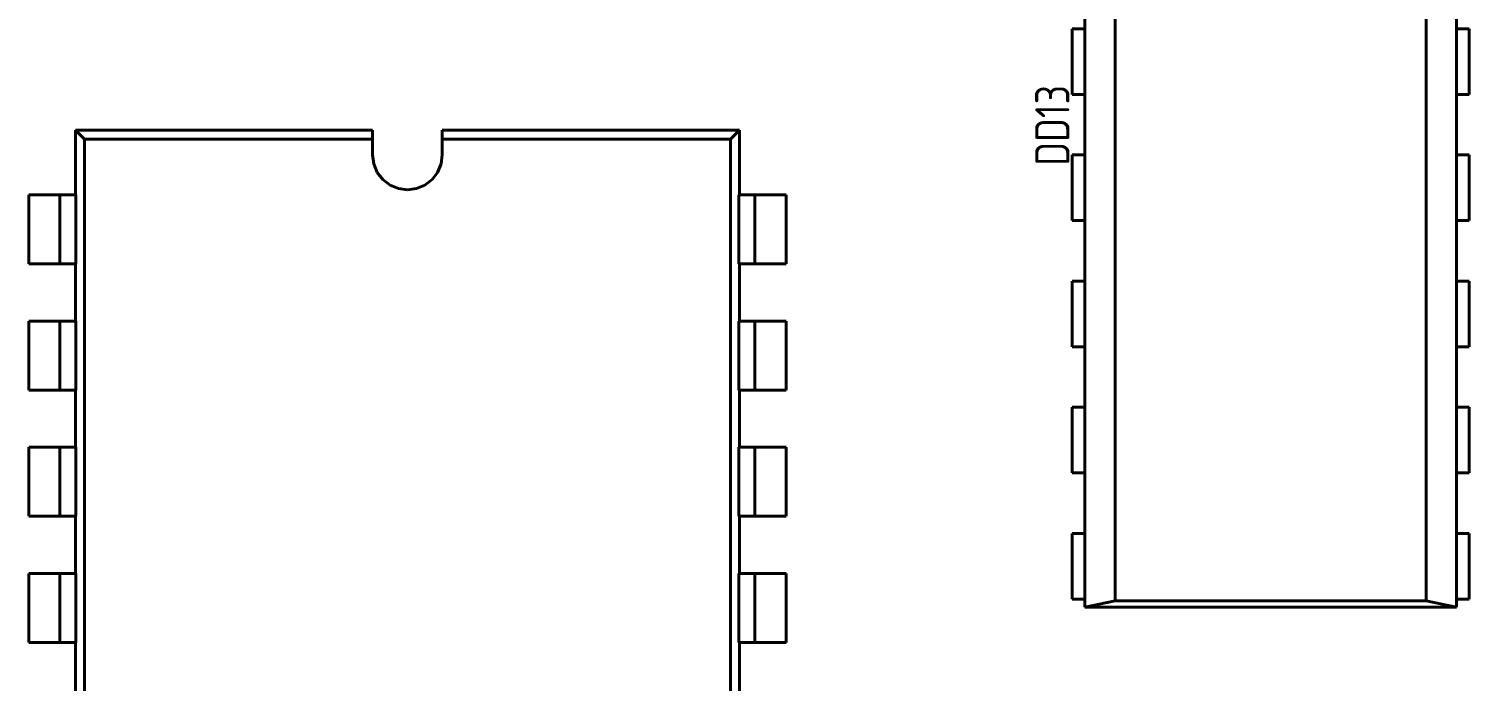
# Model space of a CAD drawing. Extents: x 193 to 1101, y 70 to 664.
# Drawn here: x 448.6 to 506.5, y 405 to 431.2 of the extents above; entities that cross this region are included whole.
import ezdxf

# ---------------------------------------------------------------- set-up
doc = ezdxf.new("R2010")
doc.units = 0
doc.header["$MEASUREMENT"] = 0
doc.layers.get('0').update_dxf_attribs({"linetype": 'CONTINUOUS'})
doc.layers.add('Основная', color=7, linetype='CONTINUOUS', lineweight=40)
doc.styles.add('GOST type A0', font='', dxfattribs={"oblique": 15, "height": 3.5})
doc.styles.get('GOST type A0').set_extended_font_data('GOST type A')

msp = doc.modelspace()

# ---------------------------------------------------------------- linework, layer by layer
at = {"layer": 'Основная'}
for p, q in [((491.048, 446.804), (491.048, 407.94)), ((491.048, 446.804), (491.048, 407.94)), ((492.268, 446.548), (492.268, 408.196)), ((492.268, 446.548), (492.268, 408.196)), ((504.79, 446.548), (504.79, 408.196)), ((504.79, 446.548), (504.79, 408.196)), ((506.01, 446.804), (506.01, 407.94)), ((506.01, 446.804), (506.01, 407.94)), ((490.538, 431.232), (490.538, 428.592)), ((490.538, 431.232), (491.048, 431.232)), ((490.538, 431.232), (490.538, 428.592)), ((490.538, 431.232), (490.538, 428.592)), ((490.538, 431.232), (491.048, 431.232)), ((490.538, 431.232), (490.538, 428.592)), ((506.01, 431.232), (506.52, 431.232)), ((506.01, 431.232), (506.52, 431.232)), ((506.52, 428.592), (506.52, 431.232)), ((506.52, 431.232), (506.52, 428.592)), ((506.52, 428.592), (506.52, 431.232)), ((506.52, 431.232), (506.52, 428.592)), ((490.538, 428.592), (491.048, 428.592)), ((490.538, 428.592), (491.048, 428.592)), ((490.538, 428.592), (491.048, 428.592)), ((490.538, 428.592), (491.048, 428.592)), ((491.048, 428.592), (491.048, 426.152)), ((491.048, 428.592), (491.048, 426.152)), ((506.01, 426.152), (506.01, 428.592)), ((506.01, 428.592), (506.52, 428.592)), ((506.01, 428.592), (506.52, 428.592)), ((506.01, 426.152), (506.01, 428.592)), ((506.01, 428.592), (506.52, 428.592)), ((506.01, 428.592), (506.52, 428.592)), ((462.392, 427.152), (450.432, 427.152)), ((450.432, 427.152), (450.432, 424.542)), ((450.432, 427.152), (450.432, 424.542)), ((450.432, 427.152), (450.792, 426.792)), ((450.432, 427.152), (462.392, 427.152)), ((462.392, 427.152), (450.432, 427.152)), ((450.432, 427.152), (450.432, 424.542)), ((450.432, 427.152), (450.432, 424.542)), ((450.432, 427.152), (450.792, 426.792)), ((450.432, 427.152), (462.392, 427.152)), ((450.792, 362.232), (450.792, 426.792)), ((450.792, 426.792), (462.392, 426.792)), ((450.792, 362.232), (450.792, 426.792)), ((450.792, 426.792), (462.392, 426.792)), ((462.392, 426.152), (462.392, 427.152)), ((462.392, 427.152), (462.392, 426.792)), ((462.392, 426.152), (462.392, 427.152)), ((462.392, 427.152), (462.392, 426.792)), ((462.392, 426.792), (462.392, 426.152)), ((462.392, 426.792), (462.392, 426.152)), ((477.152, 427.152), (465.192, 427.152)), ((465.192, 427.152), (465.192, 426.152)), ((465.192, 427.152), (465.192, 426.792)), ((465.192, 427.152), (477.152, 427.152)), ((477.152, 427.152), (465.192, 427.152)), ((465.192, 427.152), (465.192, 426.152)), ((465.192, 427.152), (465.192, 426.792)), ((465.192, 427.152), (477.152, 427.152)), ((465.192, 426.152), (465.192, 426.792)), ((465.192, 426.792), (476.792, 426.792)), ((465.192, 426.152), (465.192, 426.792)), ((465.192, 426.792), (476.792, 426.792)), ((476.792, 426.792), (477.152, 427.152)), ((476.792, 426.792), (477.152, 427.152)), ((476.792, 362.232), (476.792, 426.792)), ((476.792, 362.232), (476.792, 426.792)), ((477.152, 424.542), (477.152, 427.152)), ((477.152, 427.152), (477.152, 424.542)), ((477.152, 424.542), (477.152, 427.152)), ((477.152, 427.152), (477.152, 424.542)), ((462.44, 425.79), (462.392, 426.152)), ((462.392, 426.152), (462.44, 425.79)), ((462.44, 425.79), (462.392, 426.152)), ((462.392, 426.152), (462.44, 425.79)), ((465.192, 426.152), (465.144, 425.79)), ((465.144, 425.79), (465.192, 426.152)), ((465.192, 426.152), (465.144, 425.79)), ((465.144, 425.79), (465.192, 426.152)), ((491.048, 426.152), (490.538, 426.152)), ((490.538, 426.152), (490.538, 423.512)), ((490.538, 426.152), (491.048, 426.152)), ((490.538, 426.152), (490.538, 423.512)), ((491.048, 426.152), (490.538, 426.152)), ((490.538, 426.152), (490.538, 423.512)), ((490.538, 426.152), (491.048, 426.152)), ((490.538, 426.152), (490.538, 423.512)), ((506.52, 426.152), (506.01, 426.152)), ((506.01, 426.152), (506.52, 426.152)), ((506.52, 426.152), (506.01, 426.152)), ((506.01, 426.152), (506.52, 426.152)), ((506.52, 423.512), (506.52, 426.152)), ((506.52, 426.152), (506.52, 423.512)), ((506.52, 423.512), (506.52, 426.152)), ((506.52, 426.152), (506.52, 423.512)), ((462.578, 425.452), (462.44, 425.79)), ((462.44, 425.79), (462.578, 425.452)), ((462.578, 425.452), (462.44, 425.79)), ((462.44, 425.79), (462.578, 425.452)), ((465.144, 425.79), (465.004, 425.452)), ((465.004, 425.452), (465.144, 425.79)), ((465.144, 425.79), (465.004, 425.452)), ((465.004, 425.452), (465.144, 425.79)), ((462.802, 425.162), (462.578, 425.452)), ((462.578, 425.452), (462.802, 425.162)), ((462.802, 425.162), (462.578, 425.452)), ((462.578, 425.452), (462.802, 425.162)), ((463.092, 424.94), (462.802, 425.162)), ((462.802, 425.162), (463.092, 424.94)), ((463.092, 424.94), (462.802, 425.162)), ((462.802, 425.162), (463.092, 424.94)), ((463.43, 424.8), (463.092, 424.94)), ((463.092, 424.94), (463.43, 424.8)), ((463.43, 424.8), (463.092, 424.94)), ((463.092, 424.94), (463.43, 424.8)), ((464.492, 424.94), (464.154, 424.8)), ((464.154, 424.8), (464.492, 424.94)), ((464.492, 424.94), (464.154, 424.8)), ((464.154, 424.8), (464.492, 424.94)), ((464.782, 425.162), (464.492, 424.94)), ((464.492, 424.94), (464.782, 425.162)), ((464.782, 425.162), (464.492, 424.94)), ((464.492, 424.94), (464.782, 425.162)), ((465.004, 425.452), (464.782, 425.162)), ((464.782, 425.162), (465.004, 425.452)), ((465.004, 425.452), (464.782, 425.162)), ((464.782, 425.162), (465.004, 425.452)), ((450.432, 424.542), (448.556, 424.542)), ((448.556, 424.542), (448.556, 421.762)), ((448.556, 424.542), (448.598, 424.542)), ((448.556, 424.542), (448.556, 421.762)), ((450.432, 424.542), (448.556, 424.542)), ((448.556, 424.542), (448.556, 421.762)), ((448.556, 424.542), (448.598, 424.542)), ((448.556, 424.542), (448.556, 421.762)), ((448.598, 424.542), (448.722, 424.542)), ((448.598, 424.542), (448.722, 424.542)), ((448.722, 424.542), (448.922, 424.542)), ((448.722, 424.542), (448.922, 424.542)), ((448.922, 424.542), (449.18, 424.542)), ((448.922, 424.542), (449.18, 424.542)), ((449.18, 424.542), (449.482, 424.542)), ((449.18, 424.542), (449.482, 424.542)), ((449.482, 424.542), (449.806, 424.542)), ((449.482, 424.542), (449.806, 424.542)), ((449.806, 424.542), (450.45, 424.542)), ((449.806, 424.542), (449.806, 421.762)), ((449.806, 424.542), (450.45, 424.542)), ((449.806, 424.542), (449.806, 421.762)), ((450.45, 424.542), (450.45, 421.762)), ((450.45, 424.542), (450.45, 421.762)), ((463.792, 424.752), (463.43, 424.8)), ((463.43, 424.8), (463.792, 424.752)), ((463.792, 424.752), (463.43, 424.8)), ((463.43, 424.8), (463.792, 424.752)), ((464.154, 424.8), (463.792, 424.752)), ((463.792, 424.752), (464.154, 424.8)), ((464.154, 424.8), (463.792, 424.752)), ((463.792, 424.752), (464.154, 424.8)), ((477.132, 424.542), (477.778, 424.542)), ((477.132, 424.542), (477.132, 421.762)), ((477.132, 424.542), (477.778, 424.542)), ((477.132, 424.542), (477.132, 421.762)), ((479.028, 424.542), (477.152, 424.542)), ((479.028, 424.542), (477.152, 424.542)), ((477.778, 424.542), (478.1, 424.542)), ((477.778, 424.542), (477.778, 421.762)), ((477.778, 424.542), (478.1, 424.542)), ((477.778, 424.542), (477.778, 421.762)), ((478.1, 424.542), (478.402, 424.542)), ((478.1, 424.542), (478.402, 424.542)), ((478.402, 424.542), (478.662, 424.542)), ((478.402, 424.542), (478.662, 424.542)), ((478.662, 424.542), (478.86, 424.542)), ((478.662, 424.542), (478.86, 424.542)), ((478.86, 424.542), (478.984, 424.542)), ((478.86, 424.542), (478.984, 424.542)), ((478.984, 424.542), (479.028, 424.542)), ((478.984, 424.542), (479.028, 424.542)), ((479.028, 421.762), (479.028, 424.542)), ((479.028, 424.542), (479.028, 421.762)), ((479.028, 421.762), (479.028, 424.542)), ((479.028, 424.542), (479.028, 421.762)), ((490.538, 423.512), (491.048, 423.512)), ((490.538, 423.512), (491.048, 423.512)), ((490.538, 423.512), (491.048, 423.512)), ((490.538, 423.512), (491.048, 423.512)), ((491.048, 423.512), (491.048, 421.072)), ((491.048, 423.512), (491.048, 421.072)), ((506.01, 421.072), (506.01, 423.512)), ((506.01, 423.512), (506.52, 423.512)), ((506.01, 423.512), (506.52, 423.512)), ((506.01, 421.072), (506.01, 423.512)), ((506.01, 423.512), (506.52, 423.512)), ((506.01, 423.512), (506.52, 423.512)), ((448.556, 421.762), (450.432, 421.762)), ((448.556, 421.762), (448.598, 421.762)), ((448.556, 421.762), (450.432, 421.762)), ((448.556, 421.762), (448.598, 421.762)), ((448.598, 421.762), (448.722, 421.762)), ((448.598, 421.762), (448.722, 421.762)), ((448.722, 421.762), (448.922, 421.762)), ((448.722, 421.762), (448.922, 421.762)), ((448.922, 421.762), (449.18, 421.762)), ((448.922, 421.762), (449.18, 421.762)), ((449.18, 421.762), (449.482, 421.762)), ((449.18, 421.762), (449.482, 421.762)), ((449.482, 421.762), (449.806, 421.762)), ((449.482, 421.762), (449.806, 421.762)), ((449.806, 421.762), (450.45, 421.762)), ((449.806, 421.762), (450.45, 421.762)), ((450.432, 421.762), (450.432, 419.462)), ((450.432, 421.762), (450.432, 419.462)), ((450.432, 421.762), (450.432, 419.462)), ((450.432, 421.762), (450.432, 419.462)), ((477.132, 421.762), (477.778, 421.762)), ((477.132, 421.762), (477.778, 421.762)), ((477.152, 419.462), (477.152, 421.762)), ((477.152, 421.762), (479.028, 421.762)), ((477.152, 421.762), (477.152, 419.462)), ((477.152, 419.462), (477.152, 421.762)), ((477.152, 421.762), (479.028, 421.762)), ((477.152, 421.762), (477.152, 419.462)), ((477.778, 421.762), (478.1, 421.762)), ((477.778, 421.762), (478.1, 421.762)), ((478.1, 421.762), (478.402, 421.762)), ((478.1, 421.762), (478.402, 421.762)), ((478.402, 421.762), (478.662, 421.762)), ((478.402, 421.762), (478.662, 421.762)), ((478.662, 421.762), (478.86, 421.762)), ((478.662, 421.762), (478.86, 421.762)), ((478.86, 421.762), (478.984, 421.762)), ((478.86, 421.762), (478.984, 421.762)), ((478.984, 421.762), (479.028, 421.762)), ((478.984, 421.762), (479.028, 421.762)), ((491.048, 421.072), (490.538, 421.072)), ((490.538, 421.072), (490.538, 418.432)), ((490.538, 421.072), (491.048, 421.072)), ((490.538, 421.072), (490.538, 418.432)), ((491.048, 421.072), (490.538, 421.072)), ((490.538, 421.072), (490.538, 418.432)), ((490.538, 421.072), (491.048, 421.072)), ((490.538, 421.072), (490.538, 418.432)), ((506.52, 421.072), (506.01, 421.072)), ((506.01, 421.072), (506.52, 421.072)), ((506.52, 421.072), (506.01, 421.072)), ((506.01, 421.072), (506.52, 421.072)), ((506.52, 418.432), (506.52, 421.072)), ((506.52, 421.072), (506.52, 418.432)), ((506.52, 418.432), (506.52, 421.072)), ((506.52, 421.072), (506.52, 418.432)), ((450.432, 419.462), (448.556, 419.462)), ((448.556, 419.462), (448.556, 416.682)), ((448.556, 419.462), (448.598, 419.462)), ((448.556, 419.462), (448.556, 416.682)), ((450.432, 419.462), (448.556, 419.462)), ((448.556, 419.462), (448.556, 416.682)), ((448.556, 419.462), (448.598, 419.462)), ((448.556, 419.462), (448.556, 416.682)), ((448.598, 419.462), (448.722, 419.462)), ((448.598, 419.462), (448.722, 419.462)), ((448.722, 419.462), (448.922, 419.462)), ((448.722, 419.462), (448.922, 419.462)), ((448.922, 419.462), (449.18, 419.462)), ((448.922, 419.462), (449.18, 419.462)), ((449.18, 419.462), (449.482, 419.462)), ((449.18, 419.462), (449.482, 419.462)), ((449.482, 419.462), (449.806, 419.462)), ((449.482, 419.462), (449.806, 419.462)), ((449.806, 419.462), (450.45, 419.462)), ((449.806, 419.462), (449.806, 416.682)), ((449.806, 419.462), (450.45, 419.462)), ((449.806, 419.462), (449.806, 416.682)), ((450.45, 419.462), (450.45, 416.682)), ((450.45, 419.462), (450.45, 416.682)), ((477.132, 419.462), (477.778, 419.462)), ((477.132, 419.462), (477.132, 416.682)), ((477.132, 419.462), (477.778, 419.462)), ((477.132, 419.462), (477.132, 416.682)), ((479.028, 419.462), (477.152, 419.462)), ((479.028, 419.462), (477.152, 419.462)), ((477.778, 419.462), (478.1, 419.462)), ((477.778, 419.462), (477.778, 416.682)), ((477.778, 419.462), (478.1, 419.462)), ((477.778, 419.462), (477.778, 416.682)), ((478.1, 419.462), (478.402, 419.462)), ((478.1, 419.462), (478.402, 419.462)), ((478.402, 419.462), (478.662, 419.462)), ((478.402, 419.462), (478.662, 419.462)), ((478.662, 419.462), (478.86, 419.462)), ((478.662, 419.462), (478.86, 419.462)), ((478.86, 419.462), (478.984, 419.462)), ((478.86, 419.462), (478.984, 419.462)), ((478.984, 419.462), (479.028, 419.462)), ((478.984, 419.462), (479.028, 419.462)), ((479.028, 416.682), (479.028, 419.462)), ((479.028, 419.462), (479.028, 416.682)), ((479.028, 416.682), (479.028, 419.462)), ((479.028, 419.462), (479.028, 416.682)), ((490.538, 418.432), (491.048, 418.432)), ((490.538, 418.432), (491.048, 418.432)), ((490.538, 418.432), (491.048, 418.432)), ((490.538, 418.432), (491.048, 418.432)), ((491.048, 418.432), (491.048, 415.992)), ((491.048, 418.432), (491.048, 415.992)), ((506.01, 415.992), (506.01, 418.432)), ((506.01, 418.432), (506.52, 418.432)), ((506.01, 418.432), (506.52, 418.432)), ((506.01, 415.992), (506.01, 418.432)), ((506.01, 418.432), (506.52, 418.432)), ((506.01, 418.432), (506.52, 418.432)), ((448.556, 416.682), (450.432, 416.682)), ((448.556, 416.682), (448.598, 416.682)), ((448.556, 416.682), (450.432, 416.682)), ((448.556, 416.682), (448.598, 416.682)), ((448.598, 416.682), (448.722, 416.682)), ((448.598, 416.682), (448.722, 416.682)), ((448.722, 416.682), (448.922, 416.682)), ((448.722, 416.682), (448.922, 416.682)), ((448.922, 416.682), (449.18, 416.682)), ((448.922, 416.682), (449.18, 416.682)), ((449.18, 416.682), (449.482, 416.682)), ((449.18, 416.682), (449.482, 416.682)), ((449.482, 416.682), (449.806, 416.682)), ((449.482, 416.682), (449.806, 416.682)), ((449.806, 416.682), (450.45, 416.682)), ((449.806, 416.682), (450.45, 416.682)), ((450.432, 416.682), (450.432, 414.382)), ((450.432, 414.382), (450.432, 416.682)), ((450.432, 416.682), (450.432, 414.382)), ((450.432, 414.382), (450.432, 416.682)), ((477.132, 416.682), (477.778, 416.682)), ((477.132, 416.682), (477.778, 416.682)), ((477.152, 414.382), (477.152, 416.682)), ((477.152, 416.682), (479.028, 416.682)), ((477.152, 414.382), (477.152, 416.682)), ((477.152, 414.382), (477.152, 416.682)), ((477.152, 416.682), (479.028, 416.682)), ((477.152, 414.382), (477.152, 416.682)), ((477.778, 416.682), (478.1, 416.682)), ((477.778, 416.682), (478.1, 416.682)), ((478.1, 416.682), (478.402, 416.682)), ((478.1, 416.682), (478.402, 416.682)), ((478.402, 416.682), (478.662, 416.682)), ((478.402, 416.682), (478.662, 416.682)), ((478.662, 416.682), (478.86, 416.682)), ((478.662, 416.682), (478.86, 416.682)), ((478.86, 416.682), (478.984, 416.682)), ((478.86, 416.682), (478.984, 416.682)), ((478.984, 416.682), (479.028, 416.682)), ((478.984, 416.682), (479.028, 416.682)), ((491.048, 415.992), (490.538, 415.992)), ((490.538, 415.992), (490.538, 413.352)), ((490.538, 415.992), (491.048, 415.992)), ((490.538, 415.992), (490.538, 413.352)), ((491.048, 415.992), (490.538, 415.992)), ((490.538, 415.992), (490.538, 413.352)), ((490.538, 415.992), (491.048, 415.992)), ((490.538, 415.992), (490.538, 413.352)), ((506.52, 415.992), (506.01, 415.992)), ((506.01, 415.992), (506.52, 415.992)), ((506.52, 415.992), (506.01, 415.992)), ((506.01, 415.992), (506.52, 415.992)), ((506.52, 413.352), (506.52, 415.992)), ((506.52, 415.992), (506.52, 413.352)), ((506.52, 413.352), (506.52, 415.992)), ((506.52, 415.992), (506.52, 413.352)), ((450.432, 414.382), (448.556, 414.382)), ((448.556, 414.382), (448.556, 411.602)), ((448.556, 414.382), (448.598, 414.382)), ((448.556, 414.382), (448.556, 411.602)), ((450.432, 414.382), (448.556, 414.382)), ((448.556, 414.382), (448.556, 411.602)), ((448.556, 414.382), (448.598, 414.382)), ((448.556, 414.382), (448.556, 411.602)), ((448.598, 414.382), (448.722, 414.382)), ((448.598, 414.382), (448.722, 414.382)), ((448.722, 414.382), (448.922, 414.382)), ((448.722, 414.382), (448.922, 414.382)), ((448.922, 414.382), (449.18, 414.382)), ((448.922, 414.382), (449.18, 414.382)), ((449.18, 414.382), (449.482, 414.382)), ((449.18, 414.382), (449.482, 414.382)), ((449.482, 414.382), (449.806, 414.382)), ((449.482, 414.382), (449.806, 414.382)), ((449.806, 414.382), (450.45, 414.382)), ((449.806, 414.382), (449.806, 411.602)), ((449.806, 414.382), (450.45, 414.382)), ((449.806, 414.382), (449.806, 411.602)), ((450.45, 414.382), (450.45, 411.602)), ((450.45, 414.382), (450.45, 411.602)), ((477.132, 414.382), (477.778, 414.382)), ((477.132, 414.382), (477.132, 411.602)), ((477.132, 414.382), (477.778, 414.382)), ((477.132, 414.382), (477.132, 411.602)), ((479.028, 414.382), (477.152, 414.382)), ((479.028, 414.382), (477.152, 414.382)), ((477.778, 414.382), (478.1, 414.382)), ((477.778, 414.382), (477.778, 411.602)), ((477.778, 414.382), (478.1, 414.382)), ((477.778, 414.382), (477.778, 411.602)), ((478.1, 414.382), (478.402, 414.382)), ((478.1, 414.382), (478.402, 414.382)), ((478.402, 414.382), (478.662, 414.382)), ((478.402, 414.382), (478.662, 414.382)), ((478.662, 414.382), (478.86, 414.382)), ((478.662, 414.382), (478.86, 414.382)), ((478.86, 414.382), (478.984, 414.382)), ((478.86, 414.382), (478.984, 414.382)), ((478.984, 414.382), (479.028, 414.382)), ((478.984, 414.382), (479.028, 414.382)), ((479.028, 411.602), (479.028, 414.382)), ((479.028, 414.382), (479.028, 411.602)), ((479.028, 411.602), (479.028, 414.382)), ((479.028, 414.382), (479.028, 411.602)), ((490.538, 413.352), (491.048, 413.352)), ((490.538, 413.352), (491.048, 413.352)), ((490.538, 413.352), (491.048, 413.352)), ((490.538, 413.352), (491.048, 413.352)), ((491.048, 413.352), (491.048, 410.912)), ((491.048, 413.352), (491.048, 410.912)), ((506.01, 410.912), (506.01, 413.352)), ((506.01, 413.352), (506.52, 413.352)), ((506.01, 413.352), (506.52, 413.352)), ((506.01, 410.912), (506.01, 413.352)), ((506.01, 413.352), (506.52, 413.352)), ((506.01, 413.352), (506.52, 413.352)), ((448.556, 411.602), (450.432, 411.602)), ((448.556, 411.602), (448.598, 411.602)), ((448.556, 411.602), (450.432, 411.602)), ((448.556, 411.602), (448.598, 411.602)), ((448.598, 411.602), (448.722, 411.602)), ((448.598, 411.602), (448.722, 411.602)), ((448.722, 411.602), (448.922, 411.602)), ((448.722, 411.602), (448.922, 411.602)), ((448.922, 411.602), (449.18, 411.602)), ((448.922, 411.602), (449.18, 411.602)), ((449.18, 411.602), (449.482, 411.602)), ((449.18, 411.602), (449.482, 411.602)), ((449.482, 411.602), (449.806, 411.602)), ((449.482, 411.602), (449.806, 411.602)), ((449.806, 411.602), (450.45, 411.602)), ((449.806, 411.602), (450.45, 411.602)), ((450.432, 411.602), (450.432, 409.302)), ((450.432, 411.602), (450.432, 409.302)), ((450.432, 411.602), (450.432, 409.302)), ((450.432, 411.602), (450.432, 409.302)), ((477.132, 411.602), (477.778, 411.602)), ((477.132, 411.602), (477.778, 411.602)), ((477.152, 409.302), (477.152, 411.602)), ((477.152, 411.602), (479.028, 411.602)), ((477.152, 411.602), (477.152, 409.302)), ((477.152, 409.302), (477.152, 411.602)), ((477.152, 411.602), (479.028, 411.602)), ((477.152, 411.602), (477.152, 409.302)), ((477.778, 411.602), (478.1, 411.602)), ((477.778, 411.602), (478.1, 411.602)), ((478.1, 411.602), (478.402, 411.602)), ((478.1, 411.602), (478.402, 411.602)), ((478.402, 411.602), (478.662, 411.602)), ((478.402, 411.602), (478.662, 411.602)), ((478.662, 411.602), (478.86, 411.602)), ((478.662, 411.602), (478.86, 411.602)), ((478.86, 411.602), (478.984, 411.602)), ((478.86, 411.602), (478.984, 411.602)), ((478.984, 411.602), (479.028, 411.602)), ((478.984, 411.602), (479.028, 411.602)), ((491.048, 410.912), (490.538, 410.912)), ((490.538, 410.912), (490.538, 408.272)), ((490.538, 410.912), (491.048, 410.912)), ((490.538, 410.912), (490.538, 408.272)), ((491.048, 410.912), (490.538, 410.912)), ((490.538, 410.912), (490.538, 408.272)), ((490.538, 410.912), (491.048, 410.912)), ((490.538, 410.912), (490.538, 408.272)), ((506.52, 410.912), (506.01, 410.912)), ((506.01, 410.912), (506.52, 410.912)), ((506.52, 410.912), (506.01, 410.912)), ((506.01, 410.912), (506.52, 410.912)), ((506.52, 408.272), (506.52, 410.912)), ((506.52, 410.912), (506.52, 408.272)), ((506.52, 408.272), (506.52, 410.912)), ((506.52, 410.912), (506.52, 408.272)), ((450.432, 409.302), (448.556, 409.302)), ((448.556, 409.302), (448.556, 406.522)), ((448.556, 409.302), (448.598, 409.302)), ((448.556, 409.302), (448.556, 406.522)), ((450.432, 409.302), (448.556, 409.302)), ((448.556, 409.302), (448.556, 406.522)), ((448.556, 409.302), (448.598, 409.302)), ((448.556, 409.302), (448.556, 406.522)), ((448.598, 409.302), (448.722, 409.302)), ((448.598, 409.302), (448.722, 409.302)), ((448.722, 409.302), (448.922, 409.302)), ((448.722, 409.302), (448.922, 409.302)), ((448.922, 409.302), (449.18, 409.302)), ((448.922, 409.302), (449.18, 409.302)), ((449.18, 409.302), (449.482, 409.302)), ((449.18, 409.302), (449.482, 409.302)), ((449.482, 409.302), (449.806, 409.302)), ((449.482, 409.302), (449.806, 409.302)), ((449.806, 409.302), (450.45, 409.302)), ((449.806, 409.302), (449.806, 406.522)), ((449.806, 409.302), (450.45, 409.302)), ((449.806, 409.302), (449.806, 406.522)), ((450.45, 409.302), (450.45, 406.522)), ((450.45, 409.302), (450.45, 406.522)), ((477.132, 409.302), (477.778, 409.302)), ((477.132, 409.302), (477.132, 406.522)), ((477.132, 409.302), (477.778, 409.302)), ((477.132, 409.302), (477.132, 406.522)), ((479.028, 409.302), (477.152, 409.302)), ((479.028, 409.302), (477.152, 409.302)), ((477.778, 409.302), (478.1, 409.302)), ((477.778, 409.302), (477.778, 406.522)), ((477.778, 409.302), (478.1, 409.302)), ((477.778, 409.302), (477.778, 406.522)), ((478.1, 409.302), (478.402, 409.302)), ((478.1, 409.302), (478.402, 409.302)), ((478.402, 409.302), (478.662, 409.302)), ((478.402, 409.302), (478.662, 409.302)), ((478.662, 409.302), (478.86, 409.302)), ((478.662, 409.302), (478.86, 409.302)), ((478.86, 409.302), (478.984, 409.302)), ((478.86, 409.302), (478.984, 409.302)), ((478.984, 409.302), (479.028, 409.302)), ((478.984, 409.302), (479.028, 409.302)), ((479.028, 406.522), (479.028, 409.302)), ((479.028, 409.302), (479.028, 406.522)), ((479.028, 406.522), (479.028, 409.302)), ((479.028, 409.302), (479.028, 406.522)), ((490.538, 408.272), (491.048, 408.272)), ((490.538, 408.272), (491.048, 408.272)), ((490.538, 408.272), (491.048, 408.272)), ((490.538, 408.272), (491.048, 408.272)), ((491.048, 408.272), (491.048, 407.94)), ((491.048, 408.272), (491.048, 407.94)), ((491.048, 407.94), (492.268, 408.196)), ((491.048, 407.94), (492.268, 408.196)), ((492.268, 408.196), (504.79, 408.196)), ((492.268, 408.196), (504.79, 408.196)), ((504.79, 408.196), (506.01, 407.94)), ((504.79, 408.196), (506.01, 407.94)), ((506.01, 408.272), (506.52, 408.272)), ((506.01, 407.94), (506.01, 408.272)), ((506.01, 408.272), (506.52, 408.272)), ((506.01, 408.272), (506.52, 408.272)), ((506.01, 407.94), (506.01, 408.272)), ((506.01, 408.272), (506.52, 408.272)), ((491.048, 407.94), (506.01, 407.94)), ((491.048, 407.94), (506.01, 407.94)), ((491.048, 407.94), (506.01, 407.94)), ((491.048, 407.94), (506.01, 407.94)), ((448.556, 406.522), (450.432, 406.522)), ((448.556, 406.522), (448.598, 406.522)), ((448.556, 406.522), (450.432, 406.522)), ((448.556, 406.522), (448.598, 406.522)), ((448.598, 406.522), (448.722, 406.522)), ((448.598, 406.522), (448.722, 406.522)), ((448.722, 406.522), (448.922, 406.522)), ((448.722, 406.522), (448.922, 406.522)), ((448.922, 406.522), (449.18, 406.522)), ((448.922, 406.522), (449.18, 406.522)), ((449.18, 406.522), (449.482, 406.522)), ((449.18, 406.522), (449.482, 406.522)), ((449.482, 406.522), (449.806, 406.522)), ((449.482, 406.522), (449.806, 406.522)), ((449.806, 406.522), (450.45, 406.522)), ((449.806, 406.522), (450.45, 406.522)), ((450.432, 406.522), (450.432, 404.222)), ((450.432, 406.522), (450.432, 404.222)), ((450.432, 406.522), (450.432, 404.222)), ((450.432, 406.522), (450.432, 404.222)), ((477.132, 406.522), (477.778, 406.522)), ((477.132, 406.522), (477.778, 406.522)), ((477.152, 404.222), (477.152, 406.522)), ((477.152, 406.522), (479.028, 406.522)), ((477.152, 406.522), (477.152, 404.222)), ((477.152, 404.222), (477.152, 406.522)), ((477.152, 406.522), (479.028, 406.522)), ((477.152, 406.522), (477.152, 404.222)), ((477.778, 406.522), (478.1, 406.522)), ((477.778, 406.522), (478.1, 406.522)), ((478.1, 406.522), (478.402, 406.522)), ((478.1, 406.522), (478.402, 406.522)), ((478.402, 406.522), (478.662, 406.522)), ((478.402, 406.522), (478.662, 406.522)), ((478.662, 406.522), (478.86, 406.522)), ((478.662, 406.522), (478.86, 406.522)), ((478.86, 406.522), (478.984, 406.522)), ((478.86, 406.522), (478.984, 406.522)), ((478.984, 406.522), (479.028, 406.522)), ((478.984, 406.522), (479.028, 406.522))]:
    msp.add_line(p, q, dxfattribs=at)

# ---------------------------------------------------------------- texts
at = {"style": 'GOST type A0'}
msp.add_text('DD13', height=1.3796, rotation=90, dxfattribs=at).set_placement((490.434, 425.719))

doc.saveas('drawing.dxf')
